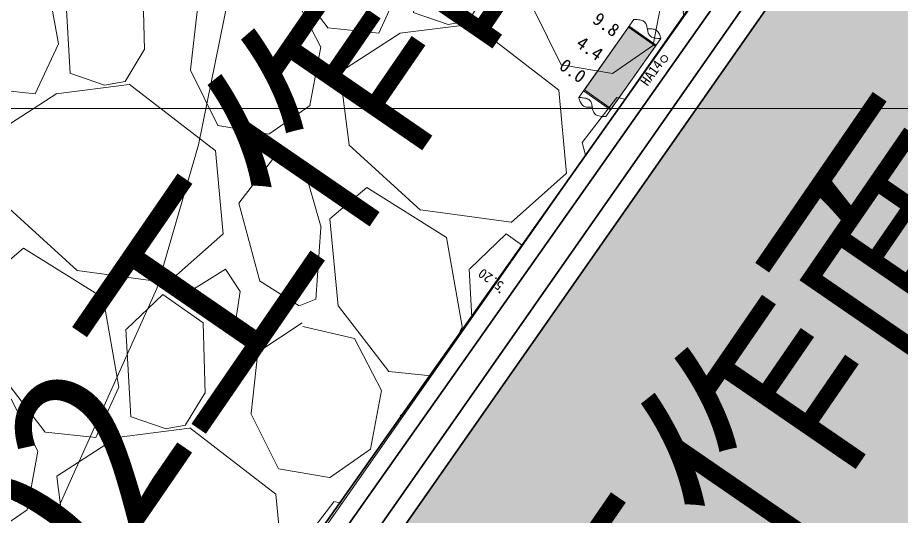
# Model space of a CAD drawing. Header units: inches. Extents: x 36473197 to 36486087, y 3899343 to 3911260.
# Drawn here: x 36481264.8 to 36481532.9, y 3904876.3 to 3905027.5 of the extents above; entities that cross this region are included whole.
import ezdxf

# ---------------------------------------------------------------- set-up
doc = ezdxf.new("R2010")
doc.units = ezdxf.units.IN
doc.header["$MEASUREMENT"] = 0
doc.layers.get('0').update_dxf_attribs({"lineweight": 0})
doc.layers.get('Defpoints').update_dxf_attribs({"lineweight": 0})
for name, color, linetype, lineweight in [('4煤底板等值线', 7, 'Continuous', 0), ('四盘区辅运巷', 7, 'Continuous', 0), ('导线点', 7, 'Continuous', 0), ('小柱状', 7, 'Continuous', 0), ('巷道掘进尺', 7, 'Continuous', 0), ('巷道注记', 7, 'Continuous', 0), ('经纬网', 7, 'Continuous', 0), ('西区开拓设计', 7, 'Continuous', 0), ('采掘图', 7, 'Continuous', 0), ('采空区', 7, 'Continuous', 0)]:
    doc.layers.add(name, color=color, linetype=linetype, lineweight=lineweight)
doc.layers.add('巷道1', color=7, linetype='Continuous', lineweight=0, true_color=0x2d2d2d)
doc.styles.add('仿宋', font='simfang.ttf')
doc.styles.add('宋体', font='SIMSUN.TTC')
doc.styles.add('长等线体', font='simfang.ttf')
doc.styles.add('黑体', font='simhei.ttf')
doc.dimstyles.get("Standard").update_dxf_attribs({"dimtxt": 30, "dimasz": 20, "dimexe": 0.18, "dimexo": 0.0625, "dimgap": 0.09, "dimtad": 1, "dimdec": 0, "dimzin": 0, "dimdsep": 46, "dimtxsty": '仿宋', "dimcen": 0.09, "dimclrd": 150, "dimclre": 150, "dimadec": 0, "dimazin": 0, "dimtfac": 1, "dimtdec": 0, "dimtofl": 0, "dimtmove": 0, "dimatfit": 3, "dimfxl": 1, "dimtolj": 1, "dimtzin": 0, "dimlwd": 0, "dimarcsym": 0})

# ---------------------------------------------------------------- blocks, each defined once
blk = doc.blocks.new('临时经纬仪导线点')
at = {"color": 0, "const_width": 0.3}
blk.add_lwpolyline([(1, 0), (0.97, 0.26), (0.87, 0.5), (0.71, 0.71), (0.5, 0.87), (0.26, 0.97), (0, 1), (-0.26, 0.97), (-0.5, 0.87), (-0.71, 0.71), (-0.87, 0.5), (-0.97, 0.26), (-1, 0), (-0.97, -0.26), (-0.87, -0.5), (-0.71, -0.71), (-0.5, -0.87), (-0.26, -0.97), (0, -1), (0.26, -0.97), (0.5, -0.87), (0.71, -0.71), (0.87, -0.5), (0.97, -0.26), (1, 0)], dxfattribs=at)
blk = doc.blocks.new('*D204')
at = {"layer": 'Defpoints', "color": 0, "transparency": 16777216}
for p in [(36476925.52, 3911082.36), (36486060.15, 3904950.04), (36485936.09, 3904772.87)]:
    blk.add_point(p, dxfattribs=at)
at = {"layer": '四盘区辅运巷', "color": 150, "lineweight": -2, "transparency": 16777216}
for p, q in [((36476925.55, 3911082.41), (36477049.68, 3911259.68)), ((36485936.12, 3904772.92), (36486060.25, 3904950.19))]:
    blk.add_line(p, q, dxfattribs=at)
at = {"layer": '四盘区辅运巷', "color": 150, "lineweight": 0, "transparency": 16777216}
blk.add_line((36477065.96, 3911248.06), (36486043.76, 3904961.51), dxfattribs=at)
at = {"layer": '四盘区辅运巷', "color": 150, "transparency": 16777216}
for points in [[(36477067.87, 3911250.79), (36477064.05, 3911245.33), (36477049.58, 3911259.53)], [(36486045.68, 3904964.24), (36486041.85, 3904958.78), (36486060.15, 3904950.04)]]:
    blk.add_solid(points, dxfattribs=at)
at = {"layer": '四盘区辅运巷', "color": 0, "transparency": 16777216, "insert": (36481563.62, 3908117.29), "char_height": 30, "attachment_point": 5, "rotation": 324.9991, "style": '仿宋'}
blk.add_mtext('\\A1;1100', dxfattribs=at)

msp = doc.modelspace()

# ---------------------------------------------------------------- hatches: boundary and pattern name
at = {"layer": '小柱状'}
msp.add_hatch(color=7, dxfattribs=at).paths.add_polyline_path([(36481436.74, 3905005.62), (36481444.91, 3904999.86), (36481458.28, 3905018.82), (36481450.11, 3905024.58)], flags=17)
at = {"layer": '小柱状', "lineweight": 0}
h = msp.add_hatch(dxfattribs=at)
h.set_pattern_fill('泥岩_1_1', color=256, scale=133.333333, angle=-35, style=0, pattern_type=2)
h.set_pattern_definition([(145, (36481449.9365, 3905018.6916), (-0.45886, -0.65532), [0.266667, -0.533333]), (325, (36481450.2751, 3905018.9428), (0.45886, 0.65532), [0.266667, -0.533333]), (325, (36481449.77815, 3905019.04665), (0.45886, 0.65532), []), (325, (36481449.5487, 3905018.719), (0.45886, 0.65532), [])])
h.paths.add_polyline_path([(36481450.11, 3905024.58), (36481458.28, 3905018.82), (36481458.51, 3905019.14), (36481450.34, 3905024.91)], flags=17)
at = {"layer": '采空区'}
h = msp.add_hatch(dxfattribs=at)
h.set_pattern_fill('GRAVEL', color=160, scale=105.790118, angle=-45, style=0)
h.set_pattern_definition([(148.011827392, (68595590.285, -13821201.454), (-1084.5972532358, 668.1492536708), [14.23257937, -1409.02790148]), (104.968780616, (68595578.214, -13821193.9146), (324.60542222537, -1231.83032385526), [24.42355305, -2417.93098663]), (52.509486966, (68595571.9054, -13821170.32), (-962.3304480337, -1243.8860362498), [17.2213618, -1704.91699648]), (187.272728894, (68595538.696, -13821134.2805), (2102.03324767324, 263.1870727482), [22.2411029, -2201.86876955]), (212.832694066, (68595516.6337, -13821137.096), (1158.3562619836, 741.3383686664), [21.80916186, -2159.1099997]), (277.272728894, (68595498.3083, -13821148.921), (-263.1870727482, 2102.03324767324), [22.2411029, -2201.86876955]), (317.693280355, (68595501.124, -13821170.983), (-1280.6230671857, 1170.6969212542), [29.41272083, -2911.85698693]), (352.254368263, (68595522.876, -13821190.7806), (2420.61081370132, -325.1753159775), [27.7686366, -2749.09602793]), (41.428605503, (68595550.3914, -13821194.523), (1207.43395219005, 1072.25659396515), [22.31642548, -2209.32856695]), (95.235398197, (68595567.124, -13821179.757), (97.870433537, -1164.3841181808), [25.4776458, -1248.40407042]), (142.396477686, (68595564.799, -13821154.3853), (-1366.43778832802, 1048.145169176), [32.9481208, -3261.86639243]), (58.813114722, (68595555.839, -13821237.606), (496.519811386, 839.4937490794), [11.24559538, -1113.31878876]), (91.468274278, (68595561.662, -13821227.985), (30.4242278625, -1391.1191068693), [21.39467617, -2118.07806326]), (144.99903989, (68595561.114, -13821206.6), (-104.18323661, -18.36851547), [14.96094433, -134.64887587]), (123.197630402, (68595572.33, -13821197.1), (300.20905056, -484.1791521155), [8.05676384, -797.61677474]), (211.800449374, (68595567.919, -13821190.359), (294.181194363, 159.288783014), [11.39391312, -558.30330943]), (310.96279642, (68595558.235, -13821196.363), (263.472019624, -275.812678895), [18.50575962, -598.35133172]), (81.56409107, (68595570.367, -13821210.337), (-67.446205674, -226.734988688), [13.38149787, -321.15623022]), (296.388580222, (68595557.265, -13821129.9324), (496.2348645101, -986.7268196989), [18.74600898, -1855.85966514]), (350.34521583, (68595565.597, -13821146.725), (-1219.489664585, 214.679276294), [15.7268648, -1556.95630813]), (213.197630402, (68595591.204, -13821206.663), (484.1791521155, 300.20905056), [16.11342188, -789.5601167]), (263.609499554, (68595577.72, -13821215.486), (128.86455515155, 1096.9379125064), [18.74600898, -1855.85966514]), (259.44299467, (68595492.672, -13821141.321), (116.523895881, 557.653213987), [18.07741543, -885.7937524]), (214.774180457, (68595489.3595, -13821159.092), (1054.1730253733, 722.9698531985), [15.14681757, -1499.53716794]), (346.800449375, (68595487.204, -13821226.074), (557.653213987, -116.523895881), [16.11342188, -789.5601167]), (297.353064525, (68595502.892, -13821229.753), (-655.5236475241, 1280.9080140618), [17.73370334, -1755.63182905]), (349.44299467, (68595478.204, -13821175.024), (-557.653213987, 116.523895881), [9.03870772, -894.8324601]), (21.30897236, (68595486.102, -13821219.823), (398.364430973, 177.657298482), [5.39423814, -534.03163993]), (85.96279642, (68595491.128, -13821217.863), (-49.077690206, -330.918225299), [21.80916186, -414.37467045]), (106.008045845, (68595492.663, -13821196.1075), (287.8683912895, -1023.4638506347), [20.21120212, -2000.90617204]), (223.68910741, (68595548.86, -13821198.016), (189.997957753, 140.920267546), [15.25726246, -366.17443387]), (273.156266475, (68595537.8263, -13821208.555), (103.8982897342, -1807.85205331037), [26.63731707, -2637.08980142]), (340.94443579, (68595539.293, -13821235.152), (-802.7567181436, 288.1533381656), [10.89172743, -1078.2842042]), (9.9990399, (68595549.59, -13821238.71), (85.81472114, 122.55175208), [6.3474071, -99.4427113]), (40.255477052, (68595495.421, -13821193.473), (-655.8085944002, -545.3125547165), [14.6967864, -1454.9865081]), (328.011827393, (68595506.637, -13821183.976), (1084.5972532358, -668.1492536708), [28.46515874, -1394.7953221]), (279.9990399, (68595530.78, -13821199.05), (122.55175208, -85.81472114), [27.50543078, -78.28468762]), (245.303886357, (68595535.556, -13821226.1426), (-545.5975015926, -1170.4119743781), [16.72689878, -1655.96174163]), (174.053643987, (68595528.568, -13821241.34), (-435.101461909, 30.7091747386), [15.40325282, -754.76043433]), (127.645015252, (68595513.247, -13821239.744), (-1390.83415999324, 1795.7963409158), [25.07913442, -2482.83845253]), (95.425118628, (68595497.9296, -13821219.886), (-134.60746447276, 1372.75059140138), [26.5320559, -2626.6706156])])
h.paths.add_polyline_path([(36481422.62, 3905274.64), (36480698.68, 3904240.77), (36480844.14, 3904138.91), (36481568.09, 3905172.78)], flags=17)
h = msp.add_hatch(dxfattribs=at)
h.set_pattern_fill('GRAVEL', color=160, scale=105.7901, angle=315, style=0)
h.set_pattern_definition([(148.01184, (36473314.5915, 3905701.285), (-1084.597172, 668.1489286), [14.2326, -1409.0277]), (104.96874, (36473302.52, 3905708.825), (324.6044794, -1231.8303788), [24.4235, -2417.9306]), (52.50944, (36473296.2116, 3905732.4196), (-962.331355, -1243.885012), [17.2214, -1704.9166]), (187.27274, (36473263.002, 3905768.459), (2102.0328397, 263.1874473), [22.2411, -2201.8684]), (212.83274, (36473240.94, 3905765.6434), (1158.3555047, 741.3392058), [21.8092, -2159.1096]), (277.27274, (36473222.6146, 3905753.8187), (-263.1874473, 2102.0328397), [22.2411, -2201.8684]), (317.69324, (36473225.43, 3905731.7565), (-1280.6219798, 1170.6976592), [29.4127, -2911.8565]), (352.25434, (36473247.1824, 3905711.959), (2420.6101977, -325.17645), [27.7686, -2749.0955]), (41.42864, (36473274.6976, 3905708.2163), (1207.4330738, 1072.2571742), [22.3164, -2209.3282]), (95.23544, (36473291.43, 3905722.983), (97.871316, -1164.383859), [25.4776, -1248.4039]), (142.39644, (36473289.1053, 3905748.3542), (-1366.4368608, 1048.1458982), [32.9481, -3261.8658]), (58.81314, (36473280.145, 3905665.134), (496.519391, 839.493861), [11.2456, -1113.3185]), (91.46824, (36473285.9684, 3905674.7543), (30.423367, -1391.1188315), [21.3947, -2118.0777]), (144.999, (36473285.42, 3905696.14), (-104.18325, -18.3685), [14.961, -134.6488]), (123.19764, (36473296.636, 3905705.639), (300.209131, -484.179015), [8.0568, -797.6166]), (211.80044, (36473292.225, 3905712.38), (294.181173, 159.28875), [11.3939, -558.3032]), (310.96284, (36473282.542, 3905706.377), (263.472196, -275.81238), [18.5058, -598.3512]), (81.56414, (36473294.673, 3905692.402), (-67.44602, -226.73497), [13.3815, -321.1562]), (296.38854, (36473281.5714, 3905772.807), (496.234059, -986.727011), [18.746, -1855.8593]), (350.34524, (36473289.903, 3905756.0144), (-1219.4895877, 214.6787046), [15.7269, -1556.9561]), (213.19764, (36473315.51, 3905696.076), (484.179015, 300.209131), [16.1134, -789.56]), (263.60954, (36473302.0264, 3905687.2534), (128.863733, 1096.937817), [18.746, -1855.8593]), (259.44304, (36473216.978, 3905761.419), (116.523425, 557.653236), [18.0774, -885.7936]), (214.77414, (36473213.666, 3905743.647), (1054.173342, 722.9689766), [15.1468, -1499.5369]), (346.80044, (36473211.51, 3905676.666), (557.653113, -116.524019), [16.1134, -789.56]), (297.35304, (36473227.198, 3905672.986), (-655.522998, 1280.9081026), [17.7337, -1755.6316]), (349.44304, (36473202.51, 3905727.715), (-557.653236, 116.523425), [9.0387, -894.8323]), (21.30894, (36473210.408, 3905682.917), (398.364484, 177.657035), [5.3942, -534.0315]), (85.96284, (36473215.434, 3905684.877), (-49.07747, -330.91819), [21.8092, -414.3745]), (106.00804, (36473216.969, 3905706.632), (287.8682655, -1023.4636592), [20.2112, -2000.9058]), (223.68914, (36473273.165, 3905704.723), (189.99785, 140.92037), [15.2573, -366.1743]), (273.15624, (36473262.1325, 3905694.1846), (103.8974268, -1807.8518197), [26.6373, -2637.0894]), (340.94444, (36473263.599, 3905667.588), (-802.756619, 288.153284), [10.8917, -1078.284]), (9.999, (36473273.89, 3905664.03), (85.8147, 122.5517), [6.3474, -99.4427]), (40.25544, (36473219.727, 3905709.267), (-655.80883, -545.311972), [14.6968, -1454.9863]), (328.01184, (36473230.9435, 3905718.764), (1084.597172, -668.1489286), [28.4652, -1394.7951]), (279.999, (36473255.09, 3905703.68), (122.5517, -85.8147), [27.5054, -78.2847]), (245.30384, (36473259.862, 3905676.597), (545.598409, 1170.411331), [16.7269, -1655.9614]), (174.05364, (36473252.874, 3905661.4), (-435.101397, 30.709156), [15.4033, -754.7603]), (127.64504, (36473237.5534, 3905662.9956), (-1390.8346447, 1795.79545), [25.0791, -2482.838]), (95.42514, (36473222.236, 3905682.8536), (-134.607993, 1372.7503153), [26.5321, -2626.6702])])
h.paths.add_polyline_path([(36480745.75, 3903964.07), (36480867.8, 3903878.61), (36481689.97, 3905052.74), (36481567.59, 3905138.36)])

# ---------------------------------------------------------------- linework, layer by layer
at = {"layer": '4煤底板等值线', "color": 7, "linetype": 'Continuous', "lineweight": 0, "flags": 128}
msp.add_lwpolyline([(36481261.32, 3905273.26), (36481270.98, 3905266.1), (36481275.5, 3905262.19), (36481281.88, 3905255.62), (36481290.53, 3905244.98), (36481298.3, 3905233.61), (36481307.42, 3905217.53), (36481315.17, 3905200.7), (36481321.98, 3905181.69), (36481327.35, 3905162.32), (36481331.35, 3905142.64), (36481333.92, 3905122.8), (36481334.64, 3905100.44), (36481333.84, 3905078.07), (36481328.69, 3905033.35), (36481319.66, 3904988.92), (36481307.06, 3904945.37), (36481212.8, 3904735.8)], dxfattribs=at)
at = {"layer": '小柱状', "color": 7, "linetype": 'Continuous', "lineweight": 0}
for p, q in [((36481435.06, 3905003.25), (36481451.78, 3905026.95)), ((36481443.24, 3904997.49), (36481459.95, 3905021.19))]:
    msp.add_line(p, q, dxfattribs=at)
at = {"layer": '小柱状', "color": 7, "linetype": 'Continuous', "lineweight": 0, "flags": 128}
for points in [[(36481451.78, 3905026.95), (36481451.83, 3905026.95), (36481451.97, 3905026.95), (36481452.19, 3905026.95), (36481452.47, 3905026.94), (36481452.79, 3905026.92), (36481453.15, 3905026.88), (36481453.51, 3905026.83), (36481453.88, 3905026.76), (36481454.23, 3905026.66), (36481454.54, 3905026.53), (36481454.81, 3905026.37), (36481455.04, 3905026.19), (36481455.23, 3905025.98), (36481455.38, 3905025.75), (36481455.5, 3905025.5), (36481455.61, 3905025.23), (36481455.69, 3905024.95), (36481455.75, 3905024.66), (36481455.81, 3905024.37), (36481455.92, 3905023.77), (36481455.97, 3905023.48), (36481456.04, 3905023.19), (36481456.12, 3905022.91), (36481456.22, 3905022.64), (36481456.35, 3905022.39), (36481456.5, 3905022.16), (36481456.69, 3905021.95), (36481456.92, 3905021.76), (36481457.19, 3905021.61), (36481457.5, 3905021.48), (36481457.85, 3905021.38), (36481458.21, 3905021.31), (36481458.58, 3905021.26), (36481458.93, 3905021.22), (36481459.26, 3905021.2), (36481459.54, 3905021.19), (36481459.76, 3905021.19), (36481459.9, 3905021.19), (36481459.95, 3905021.19)], [(36481455.86, 3905024.07), (36481455.91, 3905024.08), (36481456.05, 3905024.09), (36481456.27, 3905024.11), (36481456.54, 3905024.13), (36481456.86, 3905024.13), (36481457.21, 3905024.11), (36481457.58, 3905024.06), (36481457.95, 3905023.97), (36481458.3, 3905023.84), (36481458.63, 3905023.65), (36481458.91, 3905023.41), (36481459.16, 3905023.12), (36481459.36, 3905022.8), (36481459.53, 3905022.47), (36481459.67, 3905022.15), (36481459.78, 3905021.85), (36481459.86, 3905021.58), (36481459.91, 3905021.37), (36481459.94, 3905021.24), (36481459.95, 3905021.19)], [(36481435.06, 3905003.25), (36481435.11, 3905003.25), (36481435.26, 3905003.25), (36481435.48, 3905003.25), (36481435.75, 3905003.24), (36481436.08, 3905003.22), (36481436.43, 3905003.18), (36481436.8, 3905003.13), (36481437.16, 3905003.06), (36481437.51, 3905002.96), (36481437.83, 3905002.83), (36481438.1, 3905002.67), (36481438.32, 3905002.49), (36481438.51, 3905002.28), (36481438.67, 3905002.05), (36481438.79, 3905001.8), (36481438.89, 3905001.53), (36481438.97, 3905001.25), (36481439.04, 3905000.96), (36481439.1, 3905000.67), (36481439.2, 3905000.07), (36481439.26, 3904999.78), (36481439.33, 3904999.49), (36481439.41, 3904999.21), (36481439.51, 3904998.94), (36481439.63, 3904998.69), (36481439.79, 3904998.46), (36481439.98, 3904998.25), (36481440.2, 3904998.06), (36481440.47, 3904997.91), (36481440.79, 3904997.78), (36481441.14, 3904997.68), (36481441.5, 3904997.61), (36481441.87, 3904997.56), (36481442.22, 3904997.52), (36481442.55, 3904997.5), (36481442.82, 3904997.49), (36481443.04, 3904997.49), (36481443.19, 3904997.49), (36481443.24, 3904997.49)], [(36481435.06, 3905003.25), (36481435.07, 3905003.2), (36481435.1, 3905003.06), (36481435.16, 3905002.86), (36481435.24, 3905002.59), (36481435.34, 3905002.29), (36481435.48, 3905001.97), (36481435.65, 3905001.64), (36481435.86, 3905001.32), (36481436.1, 3905001.03), (36481436.39, 3905000.79), (36481436.71, 3905000.6), (36481437.07, 3905000.47), (36481437.43, 3905000.38), (36481437.8, 3905000.33), (36481438.15, 3905000.31), (36481438.47, 3905000.31), (36481438.75, 3905000.32), (36481438.96, 3905000.34), (36481439.1, 3905000.36), (36481439.15, 3905000.37)]]:
    msp.add_lwpolyline(points, dxfattribs=at)
at = {"layer": '小柱状', "linetype": 'Continuous', "flags": 128}
for points in [[(36481436.74, 3905005.62), (36481444.91, 3904999.86), (36481458.28, 3905018.82), (36481450.11, 3905024.58), (36481436.74, 3905005.62)], [(36481450.11, 3905024.58), (36481458.28, 3905018.82), (36481458.51, 3905019.14), (36481450.34, 3905024.91), (36481450.11, 3905024.58)], [(36481436.5, 3905005.29), (36481444.68, 3904999.53), (36481444.91, 3904999.86), (36481436.74, 3905005.62), (36481436.5, 3905005.29)]]:
    msp.add_lwpolyline(points, dxfattribs=at)
at = {"layer": '小柱状', "color": 7, "linetype": 'Continuous', "flags": 128}
msp.add_lwpolyline([(36481436.74, 3905005.62), (36481444.91, 3904999.86), (36481458.28, 3905018.82), (36481450.11, 3905024.58), (36481436.74, 3905005.62)], dxfattribs=at)
at = {"layer": '小柱状', "color": 7}
msp.add_lwpolyline([(36481436.74, 3905005.62), (36481444.91, 3904999.86), (36481458.28, 3905018.82), (36481450.11, 3905024.58), (36481436.74, 3905005.62)], dxfattribs=at)
at = {"layer": '巷道1', "color": 7, "lineweight": 30, "elevation": 0.2, "flags": 128}
for points in [[(36481409.2, 3904946.3), (36481568.93, 3905172.24)], [(36481413.96, 3904942.95), (36481573.27, 3905169.2)]]:
    msp.add_lwpolyline(points, dxfattribs=at)
at = {"layer": '巷道掘进尺', "color": 3, "true_color": 0x00ff00, "const_width": 0.3}
msp.add_lwpolyline([(36481411.16, 3904944.21, -1), (36481410.83, 3904944.21, -1), (36481411.16, 3904944.21)], format="xyb", dxfattribs=at)
at = {"layer": '经纬网', "color": 7, "linetype": 'Continuous', "lineweight": 9}
msp.add_line((36485245.61, 3905000), (36476147.6, 3905000), dxfattribs=at)
at = {"layer": '西区开拓设计', "color": 7, "linetype": 'Continuous', "lineweight": 30, "elevation": 0.2, "flags": 128}
for points in [[(36481436.41, 3904961.38), (36481496.78, 3905047.65)], [(36481441.32, 3904957.94), (36481501.7, 3905044.2)], [(36481330.19, 3904809.62), (36481436.41, 3904961.38)], [(36481335.11, 3904806.17), (36481441.32, 3904957.94)], [(36481355.98, 3904871.02), (36481409.2, 3904946.3)], [(36481360.89, 3904867.58), (36481413.96, 3904942.95)]]:
    msp.add_lwpolyline(points, dxfattribs=at)
at = {"layer": '采掘图', "linetype": 'Continuous', "flags": 128}
for points in [[(36481422.62, 3905274.64), (36481568.09, 3905172.78), (36480844.14, 3904138.91), (36480698.68, 3904240.77), (36481422.62, 3905274.64)], [(36480745.75, 3903964.07), (36480867.8, 3903878.61), (36481689.97, 3905052.74), (36481567.59, 3905138.36), (36480745.75, 3903964.07)]]:
    msp.add_lwpolyline(points, dxfattribs=at)

# ---------------------------------------------------------------- block references
at = {"layer": '导线点', "color": 7, "rotation": 359.9996198025656}
msp.add_blockref('临时经纬仪导线点', (36481460.95, 3905014.99), dxfattribs=at)

# ---------------------------------------------------------------- texts
at = {"layer": '导线点', "style": '长等线体'}
msp.add_text('HA14', height=3, rotation=54.4911, dxfattribs=at).set_placement((36481455.95, 3905006.53))
at = {"layer": '小柱状', "style": '黑体'}
for s, p in [('9.8', (36481438.92, 3905026.15)), ('4.4', (36481433.92, 3905018.91)), ('0.0', (36481428.76, 3905012.12))]:
    msp.add_text(s, height=4, rotation=324.8079, dxfattribs=at).set_placement(p)
at = {"layer": '巷道掘进尺', "style": '宋体'}
msp.add_text('5.20', height=3, rotation=144.2809, dxfattribs=at).set_placement((36481412.56, 3904946.9))
at = {"layer": '巷道注记', "color": 1, "true_color": 0xff0000, "style": '宋体'}
for s, p in [('2023.5.1-2023.12.31', (36480984.7, 3904722.18, -0.64)), ('3402工作面', (36481239.52, 3904781.79, -0.2)), ('3401工作面', (36481371, 3904685.13, -0.2))]:
    msp.add_text(s, height=52, rotation=55.497, dxfattribs=at).set_placement(p)

# ---------------------------------------------------------------- dimensions: what is measured, and where the dimension line sits
at = {"layer": '四盘区辅运巷'}
dim = msp.add_aligned_dim(p1=(36476925.52, 3911082.36), p2=(36485936.09, 3904772.87), distance=216.29, text='1100', dimstyle='Standard', dxfattribs=at)
dim.commit()
dim.dimension.update_dxf_attribs({"geometry": '*D204', "text_midpoint": (36481563.62, 3908117.29)})

doc.saveas('drawing.dxf')
